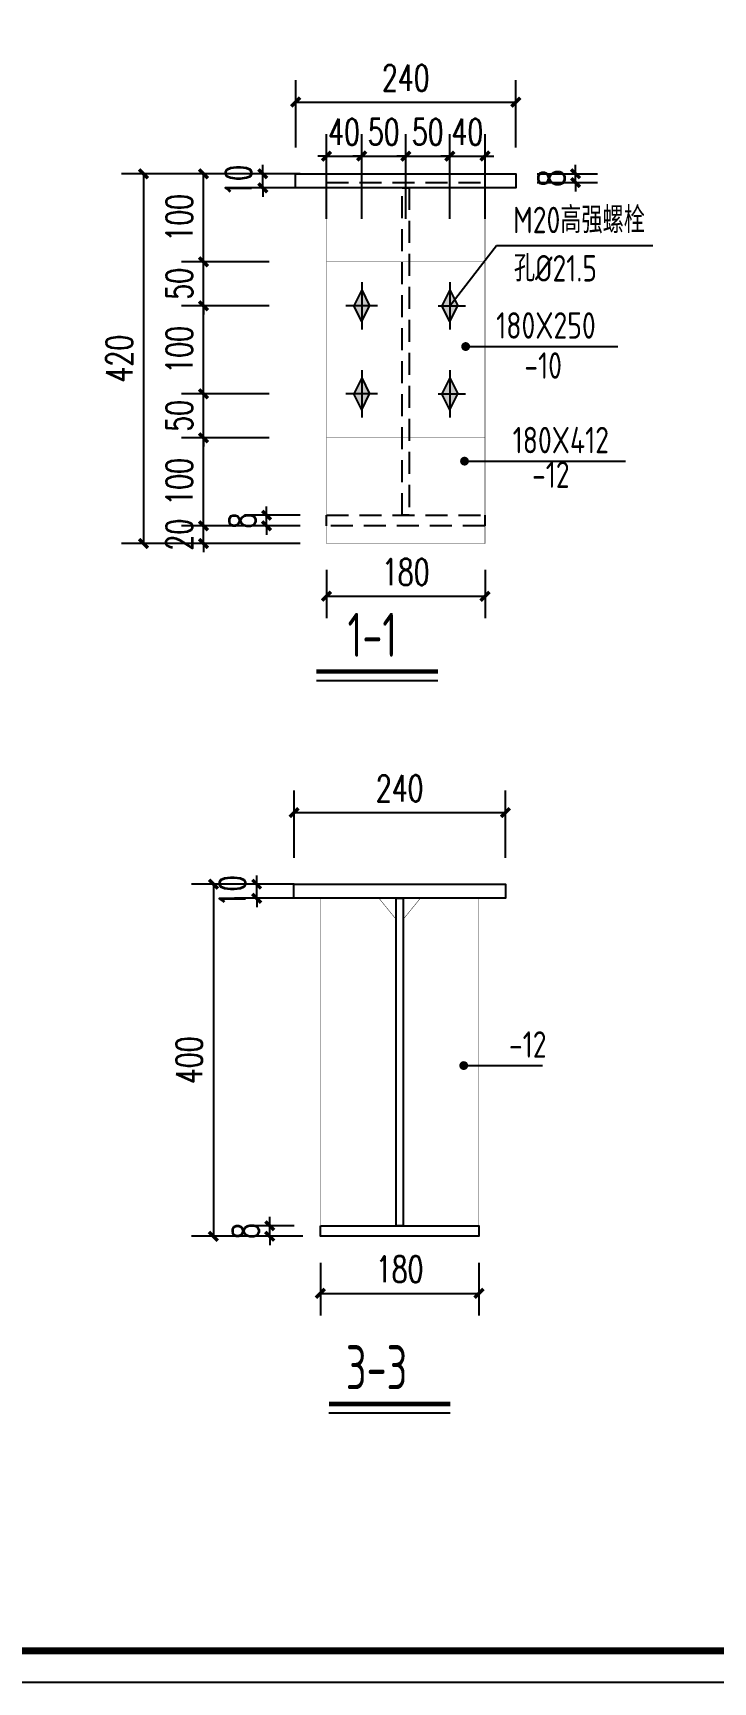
# Model space of a CAD drawing. Extents: x -89996 to 1006241, y -2176 to 440573.
# Drawn here: x 962799 to 978244, y 109594 to 147058 of the extents above; entities that cross this region are included whole.
import ezdxf

# ---------------------------------------------------------------- set-up
doc = ezdxf.new("R2010")
doc.units = 0
doc.header["$LTSCALE"] = 1000
doc.header["$MEASUREMENT"] = 0
doc.linetypes.add('DASHED', pattern=[0.75, 0.5, -0.25])
for name, color, linetype in [('AXIS', 3, 'Continuous'), ('BOLT', 251, 'Continuous'), ('NUM', 7, 'Continuous'), ('PUB_TITLE', 4, 'Continuous'), ('PZ', 202, 'Continuous'), ('TEXT', 7, 'Continuous'), ('吊车梁', 161, 'Continuous')]:
    doc.layers.add(name, color=color, linetype=linetype)
doc.styles.add('_TCH_DIM_T3', font='SIMPLEX', dxfattribs={"width": 0.705882, "bigfont": 'GBCBIG'})
doc.styles.add('HZ', font='txt.shx', dxfattribs={"width": 0.8, "bigfont": '000hztxt.shx'})
doc.styles.add('TSS-CTXT', font='tssdeng.shx', dxfattribs={"width": 0.8, "bigfont": 'gbcbig.shx'})
doc.styles.add('TSSD_Label', font='tssdeng.shx', dxfattribs={"width": 0.7, "bigfont": 'hztxt.shx'})
doc.styles.add('TSSD_Norm', font='tssdeng.shx', dxfattribs={"bigfont": 'hztxt.shx'})
doc.dimstyles.new('TCH-200-20', dxfattribs={"dimtxt": 595, "dimasz": 200, "dimexe": 500, "dimexo": 600, "dimgap": 252.5, "dimtad": 1, "dimdec": 0, "dimlfac": 0.05, "dimzin": 0, "dimdsep": 46, "dimtxsty": '_TCH_DIM_T3', "dimblk": 'ARCHTICK', "dimcen": 0.09, "dimclrd": 124, "dimclre": 124, "dimclrt": 7, "dimazin": 2, "dimtfac": 1, "dimtdec": 0, "dimtix": 1, "dimtmove": 2, "dimatfit": 3, "dimfxl": 0, "dimtolj": 1, "dimtzin": 0, "dimarcsym": 0})

# ---------------------------------------------------------------- blocks, each defined once
blk = doc.blocks.new('_ArchTick')
at = {"color": 0, "linetype": 'ByBlock', "const_width": 0.4}
blk.add_lwpolyline([(-0.5, -0.5), (0.5, 0.5)], dxfattribs=at)
blk = doc.blocks.new('*D1269')
at = {"layer": 'AXIS', "color": 124, "lineweight": -2, "transparency": 16777216}
for p, q in [((975122, 143860), (975122, 144060)), ((974252, 143860), (975622, 143860)), ((974252, 143659), (975622, 143659)), ((975122, 143659), (975122, 143860)), ((975122, 143659), (975122, 143459))]:
    blk.add_line(p, q, dxfattribs=at)
at = {"layer": 'Defpoints', "color": 0, "transparency": 16777216}
for p in [(973652, 143860, 2366), (973652, 143659, 2366), (975122, 143860)]:
    blk.add_point(p, dxfattribs=at)
at = {"layer": 'AXIS', "color": 124, "lineweight": -2, "transparency": 16777216, "xscale": 200, "yscale": 200, "zscale": 200}
for p, rotation in [((975122, 143860), 270), ((975122, 143659), 90)]:
    blk.add_blockref('_ArchTick', p, dxfattribs=dict(at, rotation=rotation))
at = {"layer": 'AXIS', "color": 7, "transparency": 16777216, "insert": (974572, 143759), "char_height": 595, "attachment_point": 5, "rotation": 90, "style": 'HZ'}
blk.add_mtext('\\A1;8', dxfattribs=at)
blk = doc.blocks.new('*D1270')
at = {"layer": 'AXIS', "color": 124, "lineweight": -2, "transparency": 16777216}
for p, q in [((972265, 142832), (972265, 144761)), ((973065, 142832), (973065, 144761)), ((972265, 144261), (972065, 144261)), ((972265, 144261), (973065, 144261)), ((973065, 144261), (973265, 144261))]:
    blk.add_line(p, q, dxfattribs=at)
at = {"layer": 'Defpoints', "color": 0, "transparency": 16777216}
for p in [(973065, 144261), (972265, 142232), (973065, 142232)]:
    blk.add_point(p, dxfattribs=at)
at = {"layer": 'AXIS', "color": 124, "lineweight": -2, "transparency": 16777216, "xscale": 200, "yscale": 200, "zscale": 200}
blk.add_blockref('_ArchTick', (972265, 144261), dxfattribs=at)
at = {"layer": 'AXIS', "color": 124, "lineweight": -2, "transparency": 16777216, "xscale": 200, "yscale": 200, "zscale": 200, "rotation": 180}
blk.add_blockref('_ArchTick', (973065, 144261), dxfattribs=at)
at = {"layer": 'AXIS', "color": 7, "transparency": 16777216, "insert": (972665, 144811), "char_height": 595, "attachment_point": 5, "style": '_TCH_DIM_T3'}
blk.add_mtext('\\A1;40', dxfattribs=at)
blk = doc.blocks.new('*D1271')
at = {"layer": 'AXIS', "color": 124, "lineweight": -2, "transparency": 16777216}
for p, q in [((971265, 142832), (971265, 144761)), ((972265, 142832), (972265, 144761)), ((971265, 144261), (971065, 144261)), ((971265, 144261), (972265, 144261)), ((972265, 144261), (972465, 144261))]:
    blk.add_line(p, q, dxfattribs=at)
at = {"layer": 'Defpoints', "color": 0, "transparency": 16777216}
for p in [(972265, 144261), (971265, 142232), (972265, 142232)]:
    blk.add_point(p, dxfattribs=at)
at = {"layer": 'AXIS', "color": 124, "lineweight": -2, "transparency": 16777216, "xscale": 200, "yscale": 200, "zscale": 200}
blk.add_blockref('_ArchTick', (971265, 144261), dxfattribs=at)
at = {"layer": 'AXIS', "color": 124, "lineweight": -2, "transparency": 16777216, "xscale": 200, "yscale": 200, "zscale": 200, "rotation": 180}
blk.add_blockref('_ArchTick', (972265, 144261), dxfattribs=at)
at = {"layer": 'AXIS', "color": 7, "transparency": 16777216, "insert": (971765, 144811), "char_height": 595, "attachment_point": 5, "style": '_TCH_DIM_T3'}
blk.add_mtext('\\A1;50', dxfattribs=at)
blk = doc.blocks.new('*D1272')
at = {"layer": 'AXIS', "color": 124, "lineweight": -2, "transparency": 16777216}
for p, q in [((970265, 142832), (970265, 144761)), ((971265, 142832), (971265, 144761)), ((970265, 144261), (970065, 144261)), ((970265, 144261), (971265, 144261)), ((971265, 144261), (971465, 144261))]:
    blk.add_line(p, q, dxfattribs=at)
at = {"layer": 'Defpoints', "color": 0, "transparency": 16777216}
for p in [(971265, 144261), (970265, 142232), (971265, 142232)]:
    blk.add_point(p, dxfattribs=at)
at = {"layer": 'AXIS', "color": 124, "lineweight": -2, "transparency": 16777216, "xscale": 200, "yscale": 200, "zscale": 200}
blk.add_blockref('_ArchTick', (970265, 144261), dxfattribs=at)
at = {"layer": 'AXIS', "color": 124, "lineweight": -2, "transparency": 16777216, "xscale": 200, "yscale": 200, "zscale": 200, "rotation": 180}
blk.add_blockref('_ArchTick', (971265, 144261), dxfattribs=at)
at = {"layer": 'AXIS', "color": 7, "transparency": 16777216, "insert": (970765, 144811), "char_height": 595, "attachment_point": 5, "style": '_TCH_DIM_T3'}
blk.add_mtext('\\A1;50', dxfattribs=at)
blk = doc.blocks.new('*D1273')
at = {"layer": 'AXIS', "color": 124, "lineweight": -2, "transparency": 16777216}
for p, q in [((969465, 142832), (969465, 144761)), ((970265, 142832), (970265, 144761)), ((969465, 144261), (969265, 144261)), ((969465, 144261), (970265, 144261)), ((970265, 144261), (970465, 144261))]:
    blk.add_line(p, q, dxfattribs=at)
at = {"layer": 'Defpoints', "color": 0, "transparency": 16777216}
for p in [(970265, 144261), (969465, 142232), (970265, 142232)]:
    blk.add_point(p, dxfattribs=at)
at = {"layer": 'AXIS', "color": 124, "lineweight": -2, "transparency": 16777216, "xscale": 200, "yscale": 200, "zscale": 200}
blk.add_blockref('_ArchTick', (969465, 144261), dxfattribs=at)
at = {"layer": 'AXIS', "color": 124, "lineweight": -2, "transparency": 16777216, "xscale": 200, "yscale": 200, "zscale": 200, "rotation": 180}
blk.add_blockref('_ArchTick', (970265, 144261), dxfattribs=at)
at = {"layer": 'AXIS', "color": 7, "transparency": 16777216, "insert": (969865, 144811), "char_height": 595, "attachment_point": 5, "style": '_TCH_DIM_T3'}
blk.add_mtext('\\A1;40', dxfattribs=at)
blk = doc.blocks.new('*D1274')
at = {"layer": 'AXIS', "color": 124, "lineweight": -2, "transparency": 16777216}
for p, q in [((966671, 135860), (966671, 136060)), ((968165, 135860), (966171, 135860)), ((966671, 135460), (966671, 135860)), ((968165, 135460), (966171, 135460)), ((966671, 135460), (966671, 135260))]:
    blk.add_line(p, q, dxfattribs=at)
at = {"layer": 'Defpoints', "color": 0, "transparency": 16777216}
for p in [(966671, 135860), (968765, 135860), (968765, 135460)]:
    blk.add_point(p, dxfattribs=at)
at = {"layer": 'AXIS', "color": 124, "lineweight": -2, "transparency": 16777216, "xscale": 200, "yscale": 200, "zscale": 200}
for p, rotation in [((966671, 135860), 270), ((966671, 135460), 90)]:
    blk.add_blockref('_ArchTick', p, dxfattribs=dict(at, rotation=rotation))
at = {"layer": 'AXIS', "color": 7, "transparency": 16777216, "insert": (966121, 135660), "char_height": 595, "attachment_point": 5, "rotation": 90, "style": '_TCH_DIM_T3'}
blk.add_mtext('\\A1;20', dxfattribs=at)
blk = doc.blocks.new('*D1275')
at = {"layer": 'AXIS', "color": 124, "lineweight": -2, "transparency": 16777216}
for p, q in [((969465, 134860), (969465, 133762)), ((973065, 134860), (973065, 133762)), ((969465, 134262), (973065, 134262))]:
    blk.add_line(p, q, dxfattribs=at)
at = {"layer": 'Defpoints', "color": 0, "transparency": 16777216}
for p in [(969465, 135460, 592), (973065, 135460, 592), (973065, 134262)]:
    blk.add_point(p, dxfattribs=at)
at = {"layer": 'AXIS', "color": 124, "lineweight": -2, "transparency": 16777216, "xscale": 200, "yscale": 200, "zscale": 200, "rotation": 180}
blk.add_blockref('_ArchTick', (969465, 134262), dxfattribs=at)
at = {"layer": 'AXIS', "color": 124, "lineweight": -2, "transparency": 16777216, "xscale": 200, "yscale": 200, "zscale": 200}
blk.add_blockref('_ArchTick', (973065, 134262), dxfattribs=at)
at = {"layer": 'AXIS', "color": 7, "transparency": 16777216, "insert": (971265, 134812), "char_height": 595, "attachment_point": 5, "style": '_TCH_DIM_T3'}
blk.add_mtext('\\A1;180', dxfattribs=at)
blk = doc.blocks.new('*D1276')
at = {"layer": 'AXIS', "color": 124, "lineweight": -2, "transparency": 16777216}
for p, q in [((966671, 138860), (966671, 139060)), ((968165, 138860), (966171, 138860)), ((966671, 137860), (966671, 138860)), ((968165, 137860), (966171, 137860)), ((966671, 137860), (966671, 137660))]:
    blk.add_line(p, q, dxfattribs=at)
at = {"layer": 'Defpoints', "color": 0, "transparency": 16777216}
for p in [(966671, 138860), (968765, 138860), (968765, 137860)]:
    blk.add_point(p, dxfattribs=at)
at = {"layer": 'AXIS', "color": 124, "lineweight": -2, "transparency": 16777216, "xscale": 200, "yscale": 200, "zscale": 200}
for p, rotation in [((966671, 138860), 270), ((966671, 137860), 90)]:
    blk.add_blockref('_ArchTick', p, dxfattribs=dict(at, rotation=rotation))
at = {"layer": 'AXIS', "color": 7, "transparency": 16777216, "insert": (966121, 138360), "char_height": 595, "attachment_point": 5, "rotation": 90, "style": '_TCH_DIM_T3'}
blk.add_mtext('\\A1;50', dxfattribs=at)
blk = doc.blocks.new('*D1277')
at = {"layer": 'AXIS', "color": 124, "lineweight": -2, "transparency": 16777216}
for p, q in [((968165, 140860), (966171, 140860)), ((966671, 138860), (966671, 140860)), ((968165, 138860), (966171, 138860))]:
    blk.add_line(p, q, dxfattribs=at)
at = {"layer": 'Defpoints', "color": 0, "transparency": 16777216}
for p in [(966671, 140860), (968765, 140860), (968765, 138860)]:
    blk.add_point(p, dxfattribs=at)
at = {"layer": 'AXIS', "color": 124, "lineweight": -2, "transparency": 16777216, "xscale": 200, "yscale": 200, "zscale": 200}
for p, rotation in [((966671, 140860), 90), ((966671, 138860), 270)]:
    blk.add_blockref('_ArchTick', p, dxfattribs=dict(at, rotation=rotation))
at = {"layer": 'AXIS', "color": 7, "transparency": 16777216, "insert": (966121, 139860), "char_height": 595, "attachment_point": 5, "rotation": 90, "style": '_TCH_DIM_T3'}
blk.add_mtext('\\A1;100', dxfattribs=at)
blk = doc.blocks.new('*D1278')
at = {"layer": 'AXIS', "color": 124, "lineweight": -2, "transparency": 16777216}
for p, q in [((966671, 141860), (966671, 142060)), ((968165, 141860), (966171, 141860)), ((966671, 140860), (966671, 141860)), ((968165, 140860), (966171, 140860)), ((966671, 140860), (966671, 140660))]:
    blk.add_line(p, q, dxfattribs=at)
at = {"layer": 'Defpoints', "color": 0, "transparency": 16777216}
for p in [(966671, 141860), (968765, 141860), (968765, 140860)]:
    blk.add_point(p, dxfattribs=at)
at = {"layer": 'AXIS', "color": 124, "lineweight": -2, "transparency": 16777216, "xscale": 200, "yscale": 200, "zscale": 200}
for p, rotation in [((966671, 141860), 270), ((966671, 140860), 90)]:
    blk.add_blockref('_ArchTick', p, dxfattribs=dict(at, rotation=rotation))
at = {"layer": 'AXIS', "color": 7, "transparency": 16777216, "insert": (966121, 141360), "char_height": 595, "attachment_point": 5, "rotation": 90, "style": '_TCH_DIM_T3'}
blk.add_mtext('\\A1;50', dxfattribs=at)
blk = doc.blocks.new('*D1279')
at = {"layer": 'AXIS', "color": 124, "lineweight": -2, "transparency": 16777216}
for p, q in [((968165, 137860), (966171, 137860)), ((966671, 135860), (966671, 137860)), ((968165, 135860), (966171, 135860))]:
    blk.add_line(p, q, dxfattribs=at)
at = {"layer": 'Defpoints', "color": 0, "transparency": 16777216}
for p in [(966671, 137860), (968765, 137860, -4141), (968765, 135860)]:
    blk.add_point(p, dxfattribs=at)
at = {"layer": 'AXIS', "color": 124, "lineweight": -2, "transparency": 16777216, "xscale": 200, "yscale": 200, "zscale": 200}
for p, rotation in [((966671, 137860), 90), ((966671, 135860), 270)]:
    blk.add_blockref('_ArchTick', p, dxfattribs=dict(at, rotation=rotation))
at = {"layer": 'AXIS', "color": 7, "transparency": 16777216, "insert": (966121, 136860), "char_height": 595, "attachment_point": 5, "rotation": 90, "style": '_TCH_DIM_T3'}
blk.add_mtext('\\A1;100', dxfattribs=at)
blk = doc.blocks.new('*D1281')
at = {"layer": 'AXIS', "color": 124, "lineweight": -2, "transparency": 16777216}
for p, q in [((968165, 143860), (966171, 143860)), ((966671, 141860), (966671, 143860)), ((968165, 141860), (966171, 141860))]:
    blk.add_line(p, q, dxfattribs=at)
at = {"layer": 'Defpoints', "color": 0, "transparency": 16777216}
for p in [(966671, 143860), (968765, 143860), (968765, 141860, -4141)]:
    blk.add_point(p, dxfattribs=at)
at = {"layer": 'AXIS', "color": 124, "lineweight": -2, "transparency": 16777216, "xscale": 200, "yscale": 200, "zscale": 200}
for p, rotation in [((966671, 143860), 90), ((966671, 141860), 270)]:
    blk.add_blockref('_ArchTick', p, dxfattribs=dict(at, rotation=rotation))
at = {"layer": 'AXIS', "color": 7, "transparency": 16777216, "insert": (966121, 142860), "char_height": 595, "attachment_point": 5, "rotation": 90, "style": '_TCH_DIM_T3'}
blk.add_mtext('\\A1;100', dxfattribs=at)
blk = doc.blocks.new('*D1282')
at = {"layer": 'AXIS', "color": 124, "lineweight": -2, "transparency": 16777216}
for p, q in [((968017, 143860), (968017, 144060)), ((968865, 143860), (967517, 143860)), ((968865, 143539), (967517, 143539)), ((968017, 143539), (968017, 143860)), ((968017, 143539), (968017, 143339))]:
    blk.add_line(p, q, dxfattribs=at)
at = {"layer": 'Defpoints', "color": 0, "transparency": 16777216}
for p in [(968017, 143860), (969465, 143860), (969465, 143539)]:
    blk.add_point(p, dxfattribs=at)
at = {"layer": 'AXIS', "color": 124, "lineweight": -2, "transparency": 16777216, "xscale": 200, "yscale": 200, "zscale": 200}
for p, rotation in [((968017, 143860), 270), ((968017, 143539), 90)]:
    blk.add_blockref('_ArchTick', p, dxfattribs=dict(at, rotation=rotation))
at = {"layer": 'AXIS', "color": 7, "transparency": 16777216, "insert": (967467, 143699), "char_height": 595, "attachment_point": 5, "rotation": 90, "style": '_TCH_DIM_T3'}
blk.add_mtext('\\A1;10', dxfattribs=at)
blk = doc.blocks.new('*D1288')
at = {"layer": 'AXIS', "color": 124, "lineweight": -2, "transparency": 16777216}
for p, q in [((968765, 144460), (968765, 145988)), ((973765, 144460), (973765, 145988)), ((968765, 145488), (973765, 145488))]:
    blk.add_line(p, q, dxfattribs=at)
at = {"layer": 'Defpoints', "color": 0, "transparency": 16777216}
for p in [(973765, 145488), (968765, 143860, 592), (973765, 143860, 592)]:
    blk.add_point(p, dxfattribs=at)
at = {"layer": 'AXIS', "color": 124, "lineweight": -2, "transparency": 16777216, "xscale": 200, "yscale": 200, "zscale": 200, "rotation": 180}
blk.add_blockref('_ArchTick', (968765, 145488), dxfattribs=at)
at = {"layer": 'AXIS', "color": 124, "lineweight": -2, "transparency": 16777216, "xscale": 200, "yscale": 200, "zscale": 200}
blk.add_blockref('_ArchTick', (973765, 145488), dxfattribs=at)
at = {"layer": 'AXIS', "color": 7, "transparency": 16777216, "insert": (971265, 146038), "char_height": 595, "attachment_point": 5, "style": '_TCH_DIM_T3'}
blk.add_mtext('\\A1;240', dxfattribs=at)
blk = doc.blocks.new('*D1337')
at = {"layer": 'AXIS', "color": 124, "lineweight": -2, "transparency": 16777216}
for p, q in [((968165, 143860), (964809, 143860)), ((965309, 143860), (965309, 135460)), ((968865, 135460), (964809, 135460))]:
    blk.add_line(p, q, dxfattribs=at)
at = {"layer": 'Defpoints', "color": 0, "transparency": 16777216}
for p in [(968765, 143860, 1775), (965309, 135460), (969465, 135460, 1775)]:
    blk.add_point(p, dxfattribs=at)
at = {"layer": 'AXIS', "color": 124, "lineweight": -2, "transparency": 16777216, "xscale": 200, "yscale": 200, "zscale": 200}
for p, rotation in [((965309, 143860), 90), ((965309, 135460), 270)]:
    blk.add_blockref('_ArchTick', p, dxfattribs=dict(at, rotation=rotation))
at = {"layer": 'AXIS', "color": 7, "transparency": 16777216, "insert": (964759, 139660), "char_height": 595, "attachment_point": 5, "rotation": 90, "style": '_TCH_DIM_T3'}
blk.add_mtext('\\A1;420', dxfattribs=at)
blk = doc.blocks.new('*D1338')
at = {"layer": 'AXIS', "color": 124, "lineweight": -2, "transparency": 16777216}
for p, q in [((968865, 136100), (967603, 136100)), ((968103, 136100), (968103, 136300)), ((968103, 135860), (968103, 136100)), ((968865, 135860), (967603, 135860)), ((968103, 135860), (968103, 135660))]:
    blk.add_line(p, q, dxfattribs=at)
at = {"layer": 'Defpoints', "color": 0, "transparency": 16777216}
for p in [(968103, 136100), (969465, 136100), (969465, 135860)]:
    blk.add_point(p, dxfattribs=at)
at = {"layer": 'AXIS', "color": 124, "lineweight": -2, "transparency": 16777216, "xscale": 200, "yscale": 200, "zscale": 200}
for p, rotation in [((968103, 136100), 270), ((968103, 135860), 90)]:
    blk.add_blockref('_ArchTick', p, dxfattribs=dict(at, rotation=rotation))
at = {"layer": 'AXIS', "color": 7, "transparency": 16777216, "insert": (967553, 135980), "char_height": 595, "attachment_point": 5, "rotation": 90, "style": '_TCH_DIM_T3'}
blk.add_mtext('\\A1;8', dxfattribs=at)
blk = doc.blocks.new('*D1300')
at = {"layer": 'AXIS', "color": 124, "lineweight": -2, "transparency": 16777216}
for p, q in [((969327, 119120), (969327, 117923)), ((972927, 119120), (972927, 117923)), ((969327, 118423), (972927, 118423))]:
    blk.add_line(p, q, dxfattribs=at)
at = {"layer": 'Defpoints', "color": 0, "transparency": 16777216}
for p in [(969327, 119720, 2366), (972927, 119720, 2366), (972927, 118423)]:
    blk.add_point(p, dxfattribs=at)
at = {"layer": 'AXIS', "color": 124, "lineweight": -2, "transparency": 16777216, "xscale": 200, "yscale": 200, "zscale": 200, "rotation": 180}
blk.add_blockref('_ArchTick', (969327, 118423), dxfattribs=at)
at = {"layer": 'AXIS', "color": 124, "lineweight": -2, "transparency": 16777216, "xscale": 200, "yscale": 200, "zscale": 200}
blk.add_blockref('_ArchTick', (972927, 118423), dxfattribs=at)
at = {"layer": 'AXIS', "color": 7, "transparency": 16777216, "insert": (971127, 118973), "char_height": 595, "attachment_point": 5, "style": '_TCH_DIM_T3'}
blk.add_mtext('\\A1;180', dxfattribs=at)
blk = doc.blocks.new('*D1301')
at = {"layer": 'AXIS', "color": 124, "lineweight": -2, "transparency": 16777216}
for p, q in [((968727, 128320), (968727, 129848)), ((973527, 128320), (973527, 129848)), ((968727, 129348), (973527, 129348))]:
    blk.add_line(p, q, dxfattribs=at)
at = {"layer": 'Defpoints', "color": 0, "transparency": 16777216}
for p in [(973527, 129348), (968727, 127720, 2366), (973527, 127720, 2366)]:
    blk.add_point(p, dxfattribs=at)
at = {"layer": 'AXIS', "color": 124, "lineweight": -2, "transparency": 16777216, "xscale": 200, "yscale": 200, "zscale": 200, "rotation": 180}
blk.add_blockref('_ArchTick', (968727, 129348), dxfattribs=at)
at = {"layer": 'AXIS', "color": 124, "lineweight": -2, "transparency": 16777216, "xscale": 200, "yscale": 200, "zscale": 200}
blk.add_blockref('_ArchTick', (973527, 129348), dxfattribs=at)
at = {"layer": 'AXIS', "color": 7, "transparency": 16777216, "insert": (971127, 129898), "char_height": 595, "attachment_point": 5, "style": '_TCH_DIM_T3'}
blk.add_mtext('\\A1;240', dxfattribs=at)
blk = doc.blocks.new('*D1342')
at = {"layer": 'AXIS', "color": 124, "lineweight": -2, "transparency": 16777216}
for p, q in [((968127, 127720), (966397, 127720)), ((966897, 127720), (966897, 119720)), ((968927, 119720), (966397, 119720))]:
    blk.add_line(p, q, dxfattribs=at)
at = {"layer": 'Defpoints', "color": 0, "transparency": 16777216}
for p in [(968727, 127720, 1775), (966897, 119720), (969527, 119720, 1775)]:
    blk.add_point(p, dxfattribs=at)
at = {"layer": 'AXIS', "color": 124, "lineweight": -2, "transparency": 16777216, "xscale": 200, "yscale": 200, "zscale": 200}
for p, rotation in [((966897, 127720), 90), ((966897, 119720), 270)]:
    blk.add_blockref('_ArchTick', p, dxfattribs=dict(at, rotation=rotation))
at = {"layer": 'AXIS', "color": 7, "transparency": 16777216, "insert": (966347, 123720), "char_height": 595, "attachment_point": 5, "rotation": 90, "style": '_TCH_DIM_T3'}
blk.add_mtext('\\A1;400', dxfattribs=at)
blk = doc.blocks.new('*D1315')
at = {"layer": 'AXIS', "color": 124, "lineweight": -2, "transparency": 16777216}
for p, q in [((967879, 127720), (967879, 127920)), ((968727, 127720), (967379, 127720)), ((968727, 127399), (967379, 127399)), ((967879, 127399), (967879, 127720)), ((967879, 127399), (967879, 127199))]:
    blk.add_line(p, q, dxfattribs=at)
at = {"layer": 'Defpoints', "color": 0, "transparency": 16777216}
for p in [(967879, 127720), (969327, 127720), (969327, 127399)]:
    blk.add_point(p, dxfattribs=at)
at = {"layer": 'AXIS', "color": 124, "lineweight": -2, "transparency": 16777216, "xscale": 200, "yscale": 200, "zscale": 200}
for p, rotation in [((967879, 127720), 270), ((967879, 127399), 90)]:
    blk.add_blockref('_ArchTick', p, dxfattribs=dict(at, rotation=rotation))
at = {"layer": 'AXIS', "color": 7, "transparency": 16777216, "insert": (967329, 127560), "char_height": 595, "attachment_point": 5, "rotation": 90, "style": '_TCH_DIM_T3'}
blk.add_mtext('\\A1;10', dxfattribs=at)
blk = doc.blocks.new('*D1316')
at = {"layer": 'AXIS', "color": 124, "lineweight": -2, "transparency": 16777216}
for p, q in [((968727, 119960), (967677, 119960)), ((968177, 119960), (968177, 120160)), ((968177, 119720), (968177, 119960)), ((968727, 119720), (967677, 119720)), ((968177, 119720), (968177, 119520))]:
    blk.add_line(p, q, dxfattribs=at)
at = {"layer": 'Defpoints', "color": 0, "transparency": 16777216}
for p in [(968177, 119960), (969327, 119960), (969327, 119720)]:
    blk.add_point(p, dxfattribs=at)
at = {"layer": 'AXIS', "color": 124, "lineweight": -2, "transparency": 16777216, "xscale": 200, "yscale": 200, "zscale": 200}
for p, rotation in [((968177, 119960), 270), ((968177, 119720), 90)]:
    blk.add_blockref('_ArchTick', p, dxfattribs=dict(at, rotation=rotation))
at = {"layer": 'AXIS', "color": 7, "transparency": 16777216, "insert": (967627, 119840), "char_height": 595, "attachment_point": 5, "rotation": 90, "style": '_TCH_DIM_T3'}
blk.add_mtext('\\A1;8', dxfattribs=at)

msp = doc.modelspace()

# ---------------------------------------------------------------- hatches: boundary and pattern name
at = {"layer": 'BOLT'}
for points in [[(970264.66, 141219.62), (970444.66, 140859.62), (970264.66, 140499.62), (970084.66, 140859.62)], [(972264.66, 141219.62), (972084.66, 140859.62), (972264.66, 140499.62), (972444.66, 140859.62)], [(970264.66, 139219.62), (970444.66, 138859.62), (970264.66, 138499.62), (970084.66, 138859.62)], [(972264.66, 139219.62), (972084.66, 138859.62), (972264.66, 138499.62), (972444.66, 138859.62)]]:
    msp.add_hatch(color=256, dxfattribs=at).paths.add_polyline_path(points)

# ---------------------------------------------------------------- linework, layer by layer
at = {"layer": 'AXIS'}
for p, q in [((972264.66, 140859.62, -4732.72), (973323.86, 142228.69, -6507.5)), ((973323.86, 142228.69, -6507.5), (976873.28, 142228.69, -6507.5)), ((972625.64, 139934.49, -4732.72), (976079.01, 139934.49, -6507.5)), ((972599.87, 137330.38, -2957.95), (976253.24, 137330.38, -4732.72)), ((972581.97, 123598.94, -4732.72), (974371.02, 123598.94, -4732.72))]:
    msp.add_line(p, q, dxfattribs=at)
at = {"layer": 'AXIS', "const_width": 100}
for points, elevation in [([(972575.64, 139934.49, 1), (972675.64, 139934.49, 1)], -7099.09), ([(972549.87, 137330.38, 1), (972649.87, 137330.38, 1)], -5324.32), ([(972531.97, 123598.94, 1), (972631.97, 123598.94, 1)], -5324.32)]:
    msp.add_lwpolyline(points, format="xyb", close=True, dxfattribs=dict(at, elevation=elevation))
at = {"layer": 'BOLT'}
for p, q in [((970264.66, 141399.62, -4732.72), (970264.66, 140319.62, -4732.72)), ((972264.66, 141399.62, -4732.72), (972264.66, 140319.62, -4732.72)), ((970264.66, 141219.62, -4732.72), (970084.66, 140859.62, -4732.72)), ((970264.66, 141219.62, -4732.72), (970444.66, 140859.62, -4732.72)), ((972264.66, 141219.62, -4732.72), (972084.66, 140859.62, -4732.72)), ((972264.66, 141219.62, -4732.72), (972444.66, 140859.62, -4732.72)), ((970624.66, 140859.62, -4732.72), (969904.66, 140859.62, -4732.72)), ((970264.66, 140499.62, -4732.72), (970084.66, 140859.62, -4732.72)), ((970264.66, 140499.62, -4732.72), (970444.66, 140859.62, -4732.72)), ((972004.66, 140859.62, -4732.72), (972624.66, 140859.62, -4732.72)), ((972264.66, 140499.62, -4732.72), (972084.66, 140859.62, -4732.72)), ((972264.66, 140499.62, -4732.72), (972444.66, 140859.62, -4732.72)), ((970264.66, 139399.62, -4732.72), (970264.66, 138319.62, -4732.72)), ((972264.66, 139399.62, -4732.72), (972264.66, 138319.62, -4732.72)), ((970264.66, 139219.62, -4732.72), (970084.66, 138859.62, -4732.72)), ((970264.66, 139219.62, -4732.72), (970444.66, 138859.62, -4732.72)), ((972264.66, 139219.62, -4732.72), (972084.66, 138859.62, -4732.72)), ((972264.66, 139219.62, -4732.72), (972444.66, 138859.62, -4732.72)), ((970624.66, 138859.62, -4732.72), (969904.66, 138859.62, -4732.72)), ((970264.66, 138499.62, -4732.72), (970084.66, 138859.62, -4732.72)), ((970264.66, 138499.62, -4732.72), (970444.66, 138859.62, -4732.72)), ((972004.66, 138859.62, -4732.72), (972624.66, 138859.62, -4732.72)), ((972264.66, 138499.62, -4732.72), (972084.66, 138859.62, -4732.72)), ((972264.66, 138499.62, -4732.72), (972444.66, 138859.62, -4732.72))]:
    msp.add_line(p, q, dxfattribs=at)
at = {"layer": 'NUM', "const_width": 100, "elevation": -5324.32}
for points in [[(969237.35, 132549.16), (971994.28, 132549.16)], [(969519.71, 115909.8), (972276.63, 115909.8)]]:
    msp.add_lwpolyline(points, dxfattribs=at)
at = {"layer": 'NUM', "elevation": -5324.32}
for points in [[(969237.35, 132349.16), (971994.28, 132349.16)], [(969519.71, 115709.8), (972276.63, 115709.8)]]:
    msp.add_lwpolyline(points, dxfattribs=at)
at = {"layer": 'PUB_TITLE'}
msp.add_lwpolyline([(917140.81, 109593.71), (1006240.81, 109593.71), (1006240.81, 172593.71), (917140.81, 172593.71)], close=True, dxfattribs=at)
at = {"layer": 'PUB_TITLE', "const_width": 159.09}
msp.add_lwpolyline([(919438.79, 110300.78), (919438.79, 171179.57), (1004826.67, 171179.57), (1004826.67, 110300.78)], close=True, dxfattribs=at)
at = {"layer": 'PZ', "const_width": 10, "elevation": -2957.95}
msp.add_lwpolyline([(969464.66, 143658.72), (969464.66, 135459.62), (973064.66, 135459.62), (973064.66, 143658.72)], dxfattribs=at)
at = {"layer": 'PZ', "const_width": 10}
for points, elevation in [([(969464.66, 141859.62), (969464.66, 137859.62), (973064.66, 137859.62), (973064.66, 141859.62), (969464.66, 141859.62)], -4732.72), ([(971046.75, 126921.14), (970656.47, 127399.36), (969326.75, 127399.36), (969326.75, 119960.26), (971046.75, 119960.26), (971046.75, 126921.14)], -2957.95), ([(971206.75, 126921.14), (971597.04, 127399.36), (972926.75, 127399.36), (972926.75, 119960.26), (971206.75, 119960.26), (971206.75, 126921.14)], -2957.95)]:
    msp.add_lwpolyline(points, close=True, dxfattribs=dict(at, elevation=elevation))
at = {"layer": '吊车梁', "color": 11, "linetype": 'DASHED', "true_color": 0xf27172}
msp.add_line((969464.66, 143658.72, -4732.72), (973064.66, 143658.72, -4732.72), dxfattribs=at)
at = {"layer": '吊车梁'}
for points, elevation in [([(968764.66, 143859.62), (973764.66, 143859.62), (973764.66, 143538.72), (968764.66, 143538.72)], -2957.95), ([(968726.75, 127720.26), (973526.75, 127720.26), (973526.75, 127399.36), (968726.75, 127399.36)], -2957.95), ([(971046.75, 127399.36), (971206.75, 127399.36), (971206.75, 119960.26), (971046.75, 119960.26)], -2957.95), ([(969326.75, 119960.26), (972926.75, 119960.26), (972926.75, 119720.26), (969326.75, 119720.26)], -4732.72)]:
    msp.add_lwpolyline(points, close=True, dxfattribs=dict(at, elevation=elevation))
at = {"layer": '吊车梁', "linetype": 'DASHED', "elevation": -2957.95}
for points in [[(971184.66, 143538.72), (971344.66, 143538.72), (971344.66, 136099.62), (971184.66, 136099.62)], [(969464.66, 136099.62), (973064.66, 136099.62), (973064.66, 135859.62), (969464.66, 135859.62)]]:
    msp.add_lwpolyline(points, close=True, dxfattribs=at)

# ---------------------------------------------------------------- texts
at = {"layer": 'TEXT'}
for s, height, style, width, p in [('M20高强螺栓', 600, 'TSSD_Norm', 0.8, (973702.54, 142509.9, -8873.86)), ('孔%%C21.5', 600, 'TSSD_Norm', 0.8, (973721.56, 141411.61, -8873.86)), ('180X250', 600, 'TSSD_Norm', 0.8, (973318.64, 140113.57, -7690.68)), ('-10', 600, 'TSSD_Norm', 0.8, (973958.5, 139202.82, -7690.68)), ('180X412', 600, 'TSSD_Norm', 0.8, (973692.87, 137509.47, -5915.91)), ('-12', 600, 'TSS-CTXT', 0.8, (974132.73, 136723.56, -5915.91)), ('1-1', 1000, 'TSSD_Label', 0.7, (969944.92, 132884.45, -5324.32)), ('-12', 600, 'TSSD_Norm', 0.8, (973608.82, 123778.03, -5915.91)), ('3-3', 1000, 'TSSD_Label', 0.7, (969906.19, 116245.09, -5324.32))]:
    msp.add_text(s, height=height, dxfattribs=dict(at, style=style, width=width)).set_placement(p)

# ---------------------------------------------------------------- dimensions: what is measured, and where the dimension line sits
at = {"layer": 'AXIS'}
for base, p1, p2, picture, middle in [((973764.66, 145487.63, -5324.32), (968764.66, 143859.62, -4732.72), (973764.66, 143859.62, -4732.72), '*D1288', (971264.66, 146037.63, -5324.32)), ((973526.75, 129348.27, -5324.32), (968726.75, 127720.26, -2957.95), (973526.75, 127720.26, -2957.95), '*D1301', (971126.75, 129898.27, -5324.32))]:
    dim = msp.add_linear_dim(base=base, p1=p1, p2=p2, text='240', dimstyle='TCH-200-20', dxfattribs=at)
    dim.commit()
    dim.dimension.update_dxf_attribs({"geometry": picture, "text_midpoint": middle})
for base, p1, p2, picture, middle in [((970264.66, 144260.83, -4732.72), (969464.66, 142232.49, -4732.72), (970264.66, 142232.49, -4732.72), '*D1273', (969864.66, 144810.83, -4732.72)), ((971264.66, 144260.83, -4732.72), (970264.66, 142232.49, -4732.72), (971264.66, 142232.49, -4732.72), '*D1272', (970764.66, 144810.83, -4732.72)), ((972264.66, 144260.83, -4732.72), (971264.66, 142232.49, -4732.72), (972264.66, 142232.49, -4732.72), '*D1271', (971764.66, 144810.83, -4732.72)), ((973064.66, 144260.83, -4732.72), (972264.66, 142232.49, -4732.72), (973064.66, 142232.49, -4732.72), '*D1270', (972664.66, 144810.83, -4732.72)), ((973064.66, 134261.99, -5324.32), (969464.66, 135459.62, -4732.72), (973064.66, 135459.62, -4732.72), '*D1275', (971264.66, 134811.99, -5324.32)), ((972926.75, 118422.63, -7099.09), (969326.75, 119720.26, -4732.72), (972926.75, 119720.26, -4732.72), '*D1300', (971126.75, 118972.63, -7099.09))]:
    dim = msp.add_linear_dim(base=base, p1=p1, p2=p2, dimstyle='TCH-200-20', dxfattribs=at)
    dim.commit()
    dim.dimension.update_dxf_attribs({"geometry": picture, "text_midpoint": middle})
for base, p1, p2, picture, middle in [((965308.88, 135459.62, -4732.72), (968764.66, 143859.62, -2957.95), (969464.66, 135459.62, -2957.95), '*D1337', (964758.88, 139659.62, -4732.72)), ((966670.79, 143859.62, -4732.72), (968764.66, 141859.62, -8873.86), (968764.66, 143859.62, -4732.72), '*D1281', (966120.79, 142859.62, -4732.72)), ((966670.79, 141859.62, -8873.86), (968764.66, 140859.62, -8873.86), (968764.66, 141859.62, -8873.86), '*D1278', (966120.79, 141359.62, -8873.86)), ((966670.79, 140859.62, -8873.86), (968764.66, 138859.62, -8873.86), (968764.66, 140859.62, -8873.86), '*D1277', (966120.79, 139859.62, -8873.86)), ((966670.79, 138859.62, -8873.86), (968764.66, 137859.62, -8873.86), (968764.66, 138859.62, -8873.86), '*D1276', (966120.79, 138359.62, -8873.86)), ((966670.79, 137859.62, -4732.72), (968764.66, 135859.62, -4732.72), (968764.66, 137859.62, -8873.86), '*D1279', (966120.79, 136859.62, -4732.72)), ((966670.79, 135859.62, -7099.09), (968764.66, 135459.62, -7099.09), (968764.66, 135859.62, -7099.09), '*D1274', (966120.79, 135659.62, -7099.09)), ((966896.52, 119720.26, -4732.72), (968726.75, 127720.26, -2957.95), (969526.75, 119720.26, -2957.95), '*D1342', (966346.52, 123720.26, -4732.72))]:
    dim = msp.add_linear_dim(base=base, p1=p1, p2=p2, angle=90, dimstyle='TCH-200-20', dxfattribs=at)
    dim.commit()
    dim.dimension.update_dxf_attribs({"geometry": picture, "text_midpoint": middle})
for base, p1, p2, text, picture, middle in [((968017.27, 143859.62, -4732.72), (969464.66, 143538.72, -4732.72), (969464.66, 143859.62, -4732.72), '10', '*D1282', (967467.27, 143699.17, -4732.72)), ((968103.38, 136099.62, -2957.95), (969464.66, 135859.62, -2957.95), (969464.66, 136099.62, -2957.95), '8', '*D1338', (967553.38, 135979.62, -2957.95)), ((967879.36, 127720.26, -6507.5), (969326.75, 127399.36, -6507.5), (969326.75, 127720.26, -6507.5), '10', '*D1315', (967329.36, 127559.81, -6507.5)), ((968177.46, 119960.26, -6507.5), (969326.75, 119720.26, -6507.5), (969326.75, 119960.26, -6507.5), '8', '*D1316', (967627.46, 119840.26, -6507.5))]:
    dim = msp.add_linear_dim(base=base, p1=p1, p2=p2, angle=90, text=text, dimstyle='TCH-200-20', dxfattribs=at)
    dim.commit()
    dim.dimension.update_dxf_attribs({"geometry": picture, "text_midpoint": middle})
dim = msp.add_linear_dim(base=(975121.69, 143859.62, -5324.32), p1=(973652.37, 143658.72, -2957.95), p2=(973652.37, 143859.62, -2957.95), angle=90, text='8', dimstyle='TCH-200-20', override={"dimtxsty": 'HZ'}, dxfattribs=at)
dim.commit()
dim.dimension.update_dxf_attribs({"geometry": '*D1269', "text_midpoint": (974571.69, 143759.17, -5324.32)})

doc.saveas('drawing.dxf')
